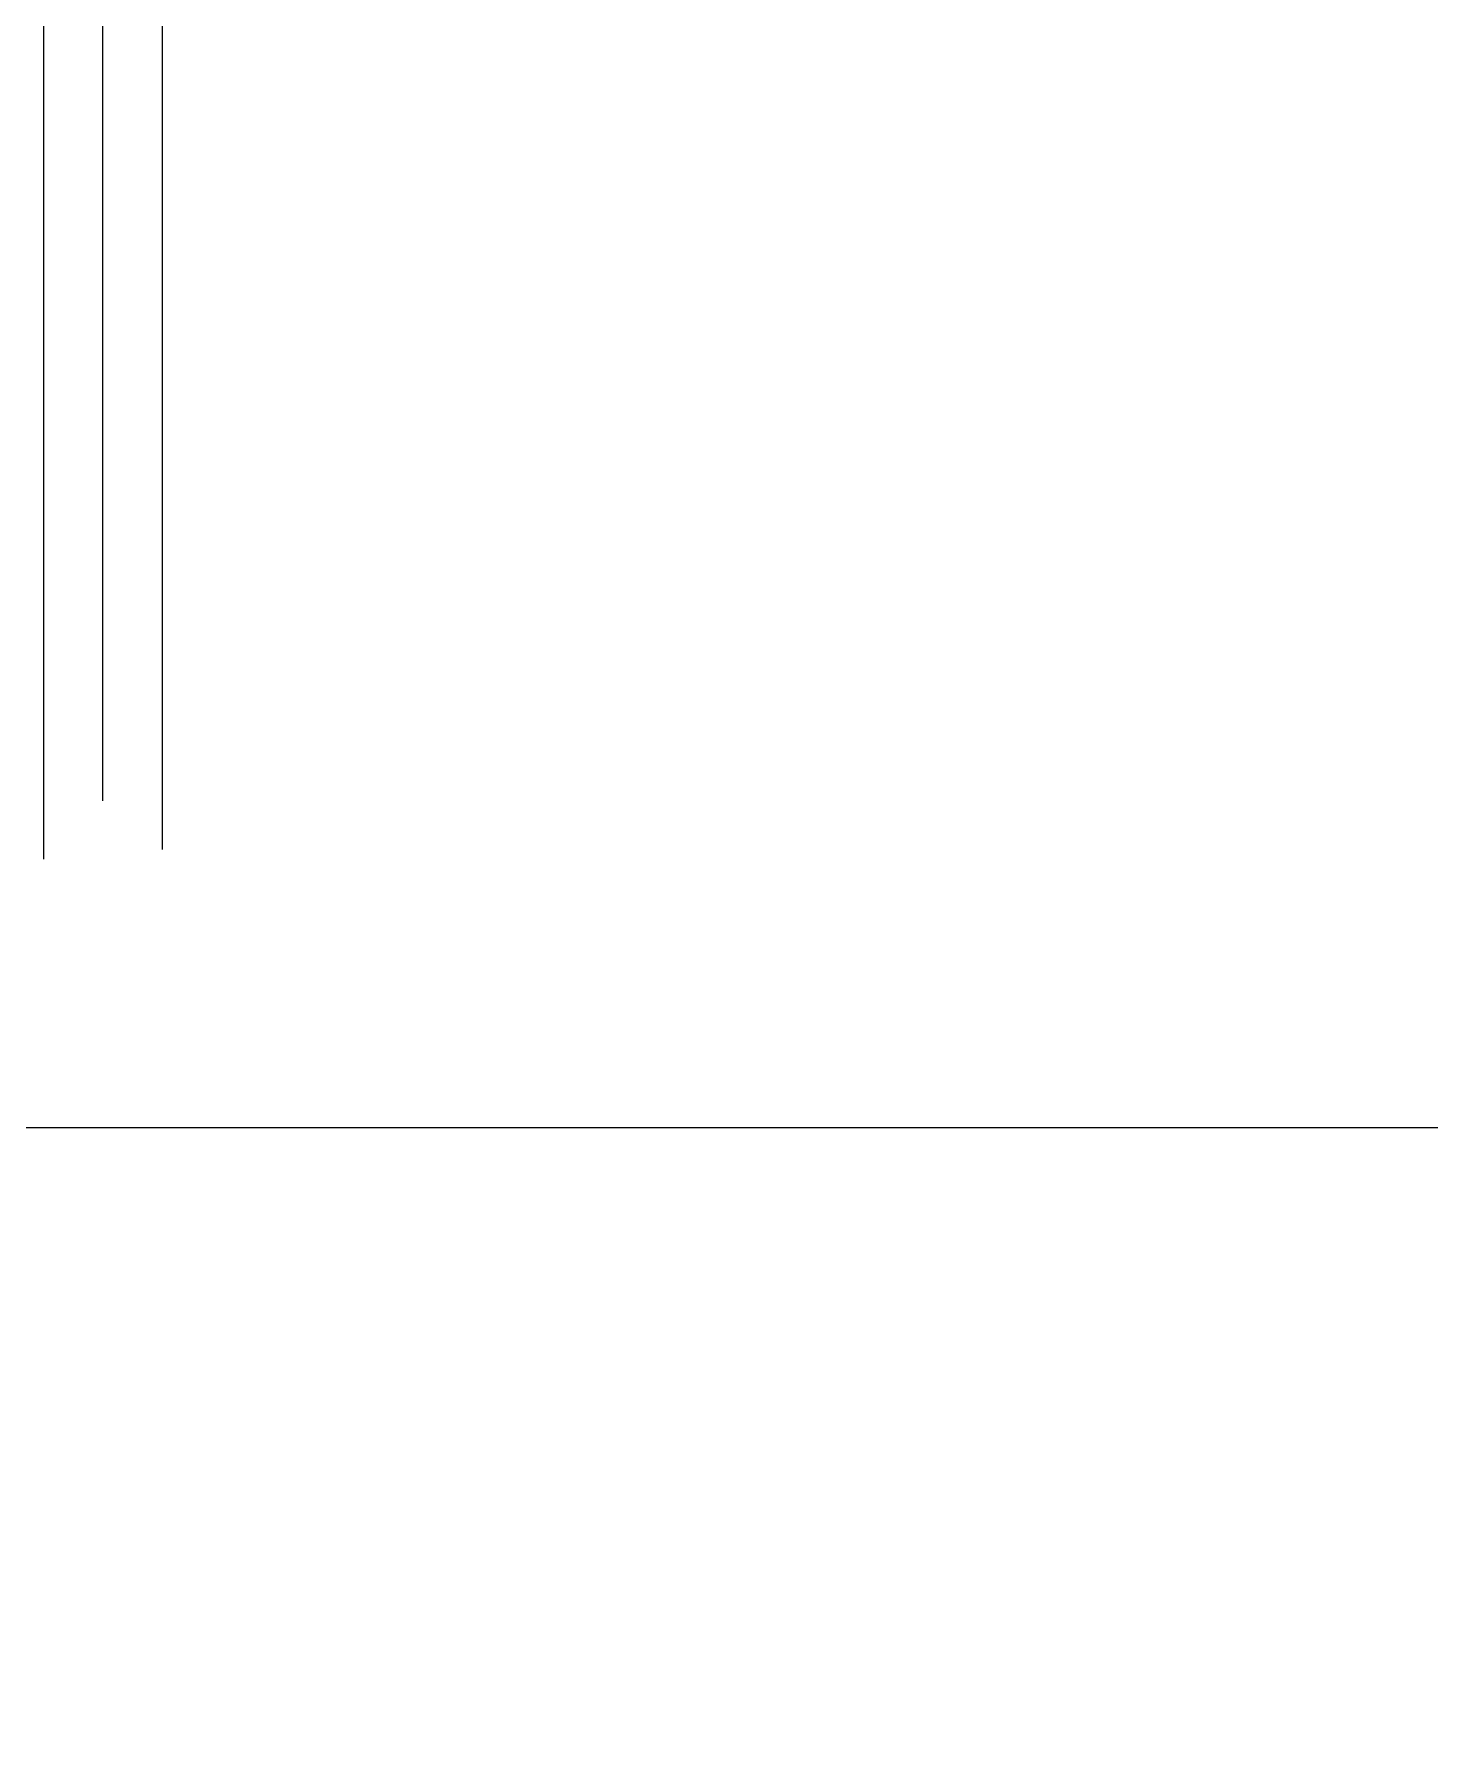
# Model space of a CAD drawing. Header units: metres. Extents: x -2 to 690, y -116 to 73.
# Drawn here: x 154.706 to 155.22, y 27.744 to 28.375 of the extents above; entities that cross this region are included whole.
import ezdxf

# ---------------------------------------------------------------- set-up
doc = ezdxf.new("R2010")
doc.units = ezdxf.units.M
doc.header["$LTSCALE"] = 5
doc.header["$MEASUREMENT"] = 0
doc.layers.get('0').update_dxf_attribs({"color": 30})
doc.layers.add('A-ANNO-TEXT', color=3, linetype='Continuous', lineweight=18)
doc.styles.add('E-ROMANS', font='romans.shx', dxfattribs={"width": 0.8})
doc.dimstyles.new('E-0100_TICK_12', dxfattribs={"dimscale": 0.001, "dimtxt": 120, "dimasz": 120, "dimexe": 60, "dimexo": 40, "dimgap": 60, "dimtad": 0, "dimzin": 0, "dimdsep": 46, "dimtxsty": 'E-ROMANS', "dimblk": 'OBLIQUE', "dimcen": 60, "dimclrd": 256, "dimclre": 256, "dimclrt": 256, "dimadec": 0, "dimazin": 0, "dimtfac": 1, "dimtmove": 1, "dimatfit": 3, "dimldrblk": 'OPEN90', "dimfxl": 1, "dimtfill": 1, "dimtolj": 1, "dimtzin": 0, "dimlwd": -1, "dimarcsym": 0})

# ---------------------------------------------------------------- blocks, each defined once
blk = doc.blocks.new('_Oblique')
at = {"color": 0, "linetype": 'ByBlock', "lineweight": -2}
blk.add_line((-0.5, -0.5), (0.5, 0.5), dxfattribs=at)

msp = doc.modelspace()

# ---------------------------------------------------------------- leaders
at = {"layer": 'A-ANNO-TEXT', "annotation_type": 0, "has_hookline": 1, "hookline_direction": 1}
for points, horizontal_direction in [([(154.7308927950418, 29.09243343362576), (154.7308927950418, 29.03600087477892), (154.7902970008863, 29.03600087477892)], (-1, 0, 0)), ([(154.6752928534295, 29.07212942681372), (154.6752928534295, 28.98430657798869), (154.7902970008863, 28.98430657798869)], (-1, 0, 0)), ([(154.6953233042425, 29.07212942681372), (154.6953233042425, 29.0015380102521), (154.7902970008863, 29.0015380102521)], (-1, 0, 0)), ([(154.7091664384531, 29.07100216673215), (154.7091664384531, 29.01876944251551), (154.7902970008863, 29.01876944251551)], (-1, 0, 0)), ([(154.7528978837885, 29.07450614281539), (154.7528978837885, 29.05204474565492), (154.7902970008863, 29.05204474565492)], (-1, 0, 0)), ([(155.3555255451512, 27.97194034098729), (155.3119023071231, 27.97194034098748), (155.3128946767225, 27.9719403409877)], (1, -4.402534534871613e-12, 0))]:
    msp.add_leader(points, dimstyle='E-0100_TICK_12', override={"dimasz": 0.05, "dimtad": 0, "dimldrblk": 'Open90'}, dxfattribs=dict(at, horizontal_direction=horizontal_direction))
msp.add_leader([(155.3421866680042, 27.74359075121143), (155.3421866680042, 27.77188654304382), (155.2948377352105, 27.77188654304382)], dimstyle='E-0100_TICK_12', override={"dimasz": 0.05, "dimtad": 0, "dimldrblk": 'Open90'}, dxfattribs=at)

doc.saveas('drawing.dxf')
